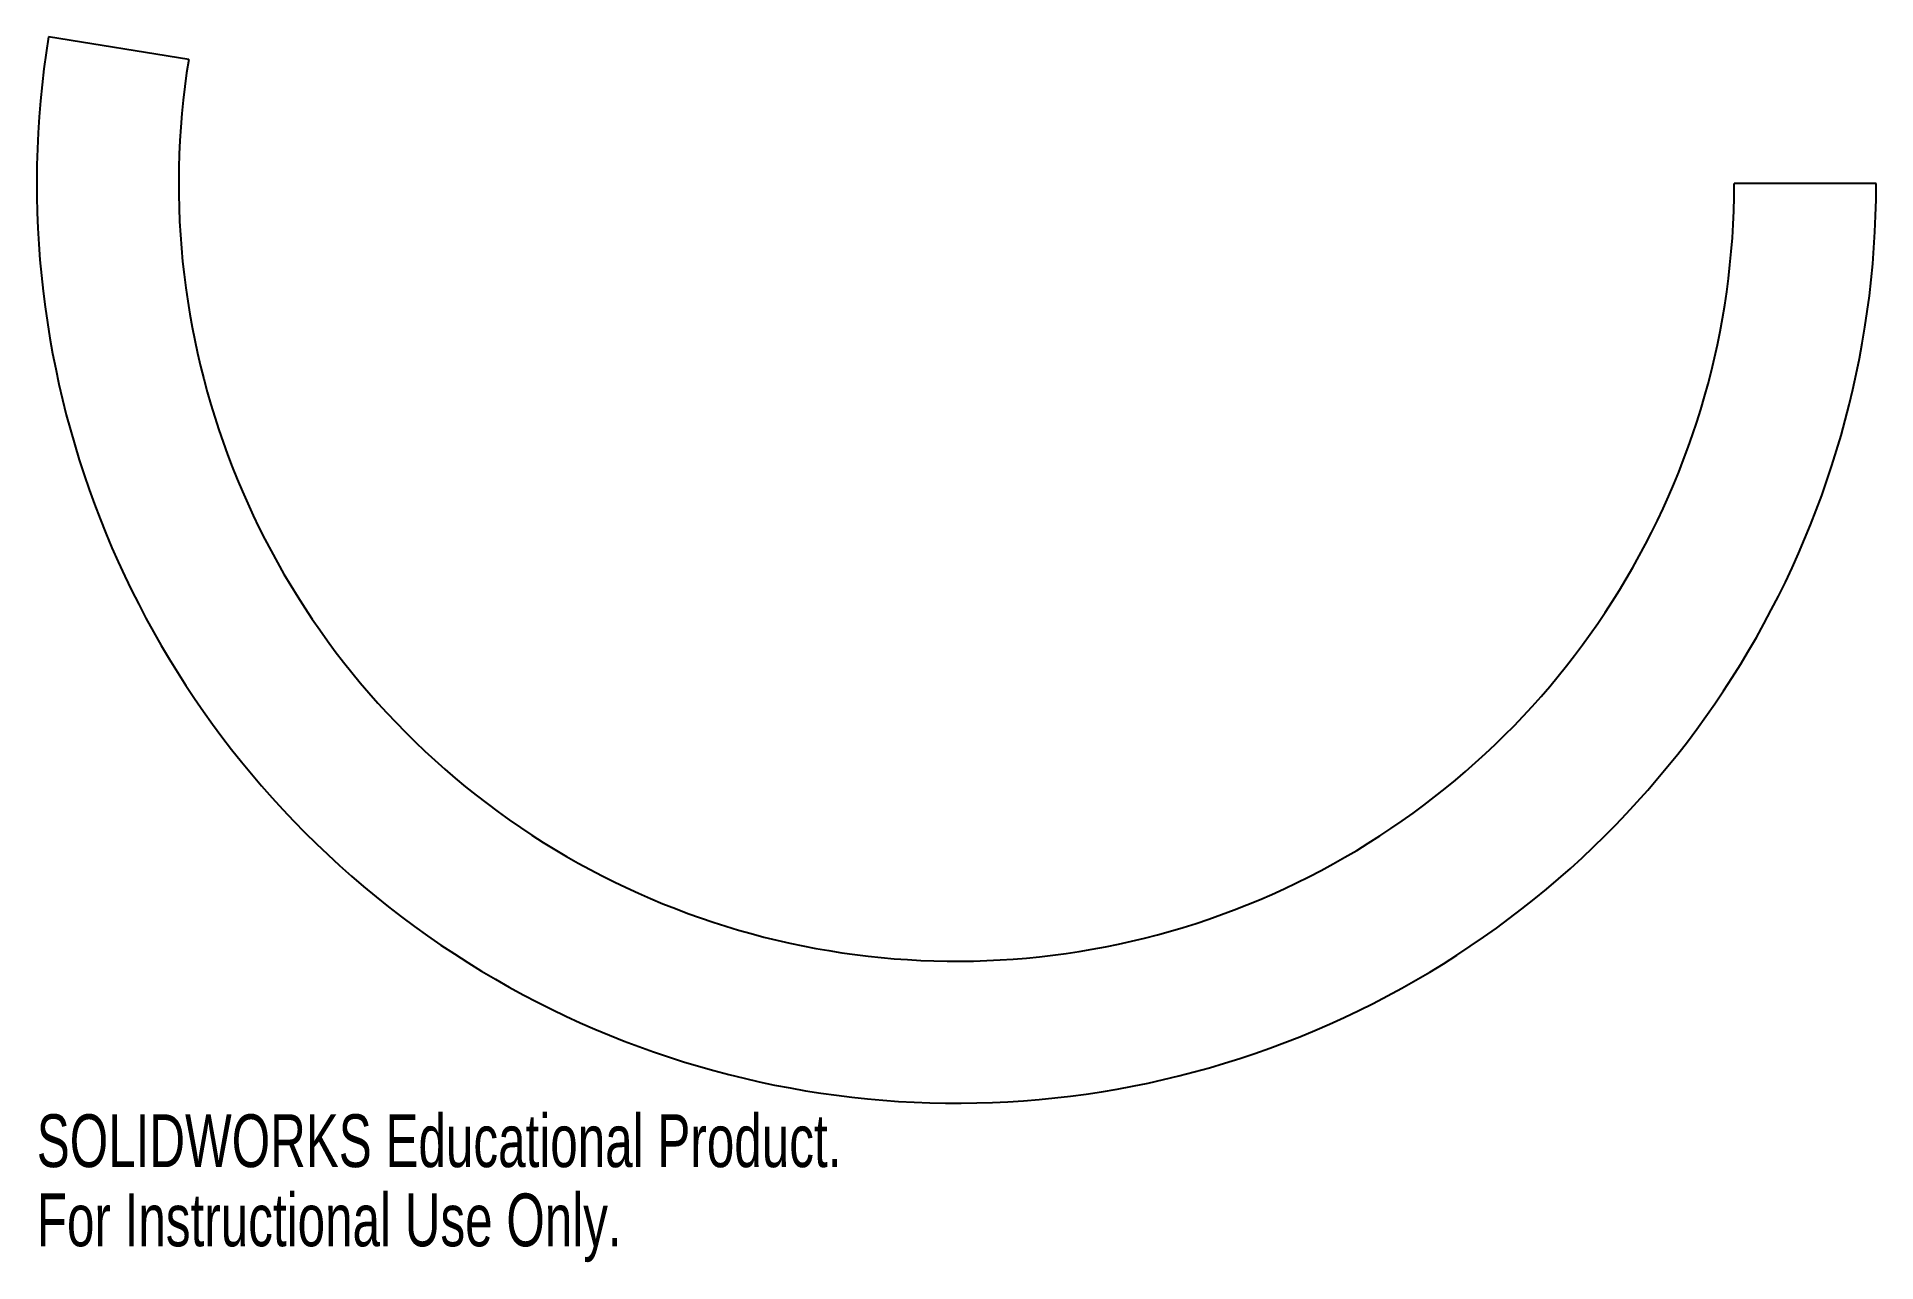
# Model space of a CAD drawing. Header units: millimetres. Extents: x -84 to 84, y -99 to 13.
import ezdxf

# ---------------------------------------------------------------- set-up
doc = ezdxf.new("R2010")
doc.units = ezdxf.units.MM
doc.styles.add('SLDTEXTSTYLE0', font='TXT', dxfattribs={"width": 0.7})

msp = doc.modelspace()

# ---------------------------------------------------------------- linework, layer by layer
at = {"color": 7, "linetype": 'Continuous', "lineweight": 25}
for p, q in [((-70.31, 11.35), (-83.14, 13.42)), ((84.22, 0), (71.22, 0))]:
    msp.add_line(p, q, dxfattribs=at)
for radius in [84.22, 71.22]:
    msp.add_arc((0, 0), radius, 170.83, 0, dxfattribs=at)

# ---------------------------------------------------------------- texts
at = {"color": 7, "linetype": 'Continuous', "char_height": 4.8336, "attachment_point": 1, "style": 'SLDTEXTSTYLE0'}
for s, insert in [('SOLIDWORKS Educational Product.', (-84.22, -85.24)), ('For Instructional Use Only.', (-84.22, -92.49))]:
    msp.add_mtext(s, dxfattribs=dict(at, insert=insert))

doc.saveas('drawing.dxf')
